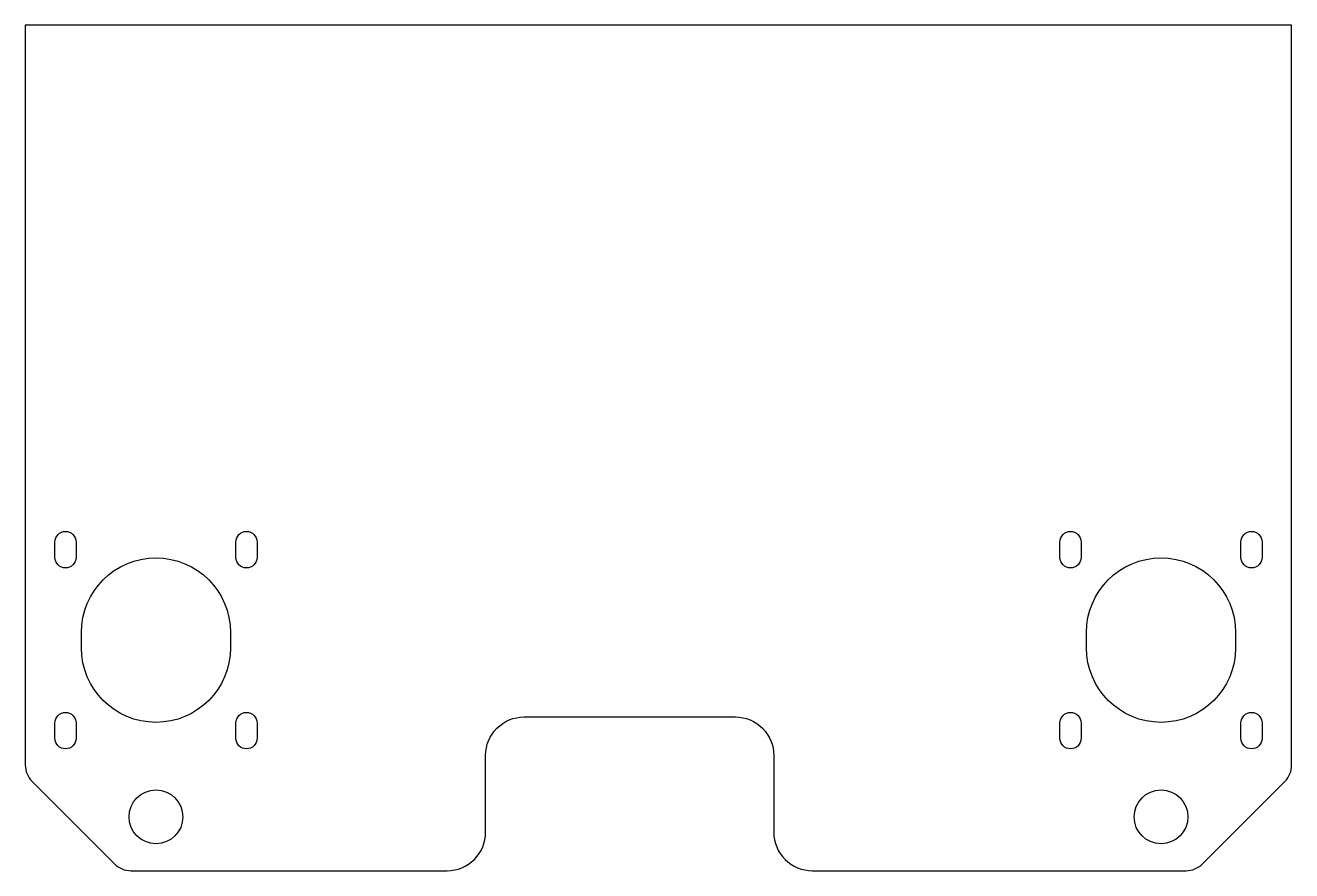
# Model space of a CAD drawing. Header units: millimetres. Extents: x 0 to 330, y -220 to 0.
import ezdxf

# ---------------------------------------------------------------- set-up
doc = ezdxf.new("R2010")
doc.units = ezdxf.units.MM

msp = doc.modelspace()

# ---------------------------------------------------------------- linework, layer by layer
for points in [[(23.24, -218.24, 0.198912), (27.49, -220), (109.79, -220, 0.414214), (119.79, -210), (119.79, -190, -0.414214), (129.79, -180), (184.79, -180, -0.414214), (194.79, -190), (194.79, -210, 0.414214), (204.79, -220), (302.09, -220, 0.198912), (306.33, -218.24), (327.81, -196.76, 0.198912), (329.57, -192.51), (329.57, 0), (0, 0), (0, -192.51, 0.198912), (1.76, -196.76)], [(7.7, -138.45), (7.7, -134.45, -1), (13.2, -134.45), (13.2, -138.45, -1)], [(54.8, -138.45), (54.8, -134.45, -1), (60.3, -134.45), (60.3, -138.45, -1)], [(274.77, -134.45), (274.77, -138.45, -1), (269.27, -138.45), (269.27, -134.45, -1)], [(321.87, -134.45), (321.87, -138.45, -1), (316.37, -138.45), (316.37, -134.45, -1)], [(53.4, -162, -1), (14.6, -162), (14.6, -158, -1), (53.4, -158)], [(314.97, -162, -1), (276.17, -162), (276.17, -158, -1), (314.97, -158)], [(7.7, -185.55), (7.7, -181.55, -1), (13.2, -181.55), (13.2, -185.55, -1)], [(54.8, -185.55), (54.8, -181.55, -1), (60.3, -181.55), (60.3, -185.55, -1)], [(274.77, -181.55), (274.77, -185.55, -1), (269.27, -185.55), (269.27, -181.55, -1)], [(321.87, -181.55), (321.87, -185.55, -1), (316.37, -185.55), (316.37, -181.55, -1)]]:
    msp.add_lwpolyline(points, format="xyb", close=True)
for centre in [(34, -206), (295.57, -206)]:
    msp.add_circle(centre, 7)

doc.saveas('drawing.dxf')
